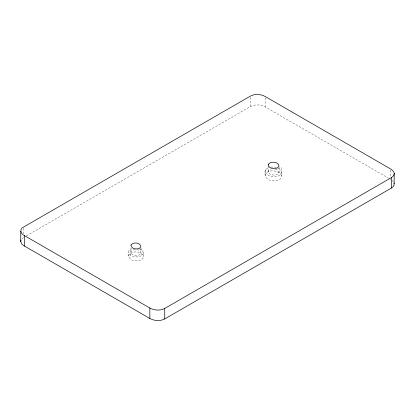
<?xml version="1.0" encoding="UTF-8"?>
<svg xmlns="http://www.w3.org/2000/svg" width="415" height="415" viewBox="0 0 415 415"><rect width="100%" height="100%" fill="white"/><g stroke="black" fill="none" stroke-linecap="round" stroke-linejoin="round"><path stroke-width="0.31" stroke-dasharray="2.08 1.56" d="M139.347 248.808C146.718 250.81 144.213 262.581 136.307 260.786C129.039 262.181 124.318 251.205 131.799 248.58M128.365 256.2C129.968 249.97 141.556 250.961 143.466 256.652M130.839 252.32C131.804 247.937 141.027 248.803 140.882 253.373C139.736 255.443 136.94 255.562 134.854 255.261C131.213 255.023 129.879 251.407 130.839 248.18M143.466 252.699C141.857 258.924 130.269 257.933 128.365 252.242M281.417 167.561C280.95 171.12 283.149 175.244 280.913 178.45C278.46 180.696 274.849 180.888 271.711 180.416C264.687 180.779 261.906 169.429 268.899 167.556M265.097 175.566C266.876 168.672 279.705 169.766 281.816 176.069M281.816 172.116C280.037 179.01 267.208 177.916 265.097 171.613M279.113 167.484C279.212 170.093 279.985 174.201 276.421 174.798C274.611 175.255 272.681 175.13 270.928 174.502C267.665 173.952 267.281 169.434 270.829 169.035M21.979 238.651L23.645 237.468L23.645 236.239M26.451 235.85L250.39 106.556C254.955 104.098 260.802 104.533 265.273 107.008L388.461 178.128M270.87 167.136L273.018 167.038L276.229 167.536M275.436 169.076L278.351 170.596L279.113 172.215M277.708 168.013L280.478 169.668L281.417 170.856M389.021 178.45L390.702 179.42M391.682 180.043L393.736 182.221M390.702 170.192L390.702 176.961M268.132 165.71L268.132 171.623M265.491 169.574L265.491 172.868M265.273 97.779L265.273 107.008M250.39 97.333L250.39 106.556M140.986 248.486L140.986 252.621M140.976 248.32L140.976 249.55M130.855 254.162L130.855 255.391M23.645 228.24L23.645 233.78"/><path stroke-width="0.62" d="M394.25 173.356L393.638 175.664L391.475 177.558L164.729 308.464C160.149 310.887 154.333 310.462 149.846 308.018L24.418 235.606C20.496 234.345 19.303 228.587 23.645 227.01L250.39 96.098C254.955 93.64 260.802 94.075 265.273 96.55L391.682 169.585L393.736 171.763L394.25 173.356L394.022 185.381L393.078 186.817L391.475 188.016L164.729 318.928C160.149 321.35 154.333 320.92 149.846 318.476L23.406 245.452L21.819 244.041L20.75 241.665L20.75 231.207M20.75 241.665L20.989 240.088M394.084 183.015L394.25 183.814M391.475 177.558L391.475 188.016M164.729 308.464L164.729 318.928M149.846 308.018L149.846 318.476M24.418 235.606L24.418 246.064M130.948 245.063C130.927 249.467 138.786 250.235 140.882 246.873C140.898 242.464 133.039 241.701 130.948 245.063M268.308 164.309C267.991 169.138 276.572 170.015 278.942 166.519C279.259 161.689 270.673 160.812 268.308 164.309"/></g></svg>
